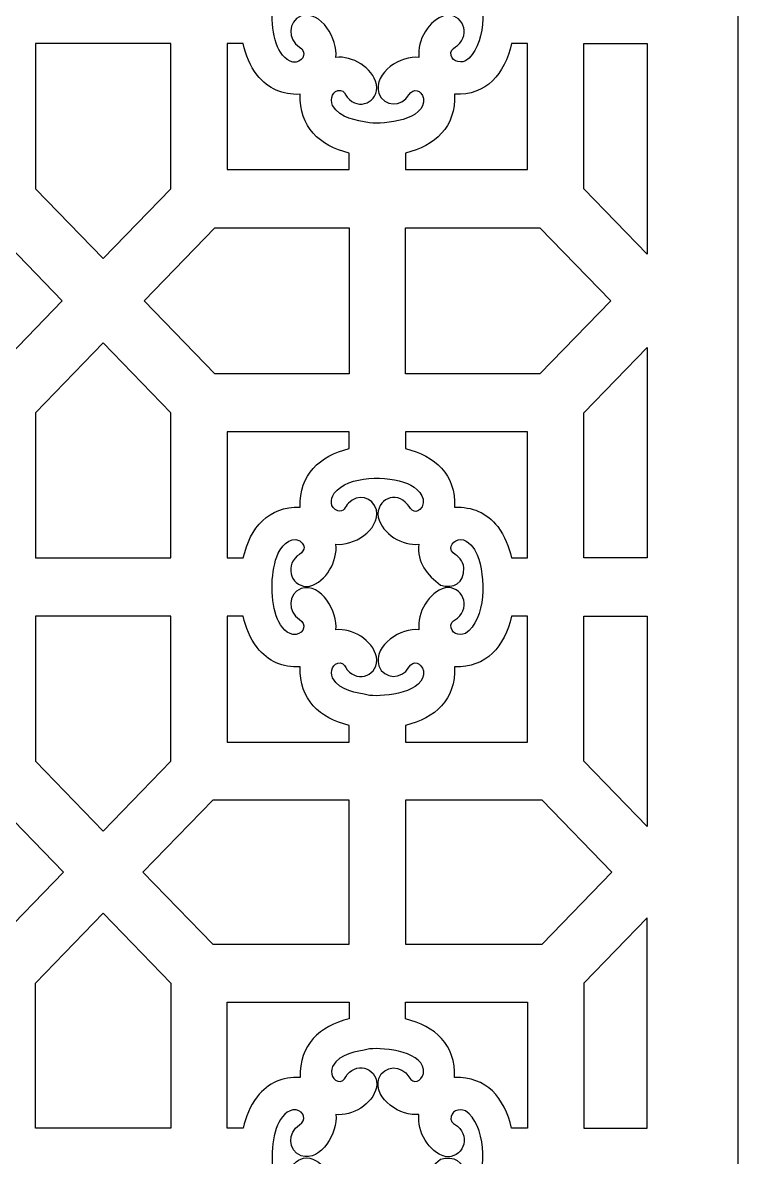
# Model space of a CAD drawing. Header units: centimetres. Extents: x -27 to -21.5, y -9 to 9.
# Drawn here: x -24.596 to -21.521, y 0.003 to 4.882 of the extents above; entities that cross this region are included whole.
import ezdxf

# ---------------------------------------------------------------- set-up
doc = ezdxf.new("R2010")
doc.units = ezdxf.units.CM
doc.header["$MEASUREMENT"] = 0
doc.layers.add('layer 1', color=7, linetype='Continuous')

msp = doc.modelspace()

# ---------------------------------------------------------------- linework, layer by layer
at = {"layer": 'layer 1', "color": 250, "lineweight": 30}
for points, knots in [([(-26.99915, -9.0002), (-26.99915, -9.0002), (-26.99915, 9.00076), (-26.99915, 9.00076), (-26.99915, 9.00076), (-26.99915, 9.00076), (-21.5206, 9.00076), (-21.5206, 9.00076), (-21.5206, 9.00076), (-21.5206, 9.00076), (-21.5206, -9.0002), (-21.5206, -9.0002), (-21.5206, -9.0002), (-21.5206, -9.0002), (-26.99915, -9.0002), (-26.99915, -9.0002)], [0, 0, 0, 0, 0.2, 0.2, 0.2, 0.2, 0.4, 0.4, 0.4, 0.4, 0.6, 0.6, 0.6, 0.6, 1, 1, 1, 1]), ([(-23.50427, 5.04672), (-23.53163, 4.96971), (-23.53222, 4.85409), (-23.50096, 4.77855), (-23.50096, 4.77855), (-23.48702, 4.7472), (-23.45843, 4.70769), (-23.42102, 4.71246), (-23.42102, 4.71246), (-23.38663, 4.72069), (-23.3748, 4.75707), (-23.40626, 4.77694), (-23.40626, 4.77694), (-23.45784, 4.80951), (-23.45793, 4.88631), (-23.40002, 4.91077), (-23.40002, 4.91077), (-23.31176, 4.93667), (-23.24099, 4.80892), (-23.25031, 4.7325), (-23.25031, 4.7325), (-23.18091, 4.74158), (-23.0933, 4.68832), (-23.07511, 4.61656), (-23.07511, 4.61656), (-23.06559, 4.53782), (-23.15279, 4.50194), (-23.20112, 4.56122), (-23.20112, 4.56122), (-23.20944, 4.57385), (-23.21395, 4.58791), (-23.23012, 4.59081), (-23.23012, 4.59081), (-23.2646, 4.59274), (-23.27646, 4.55416), (-23.26483, 4.52634), (-23.26483, 4.52634), (-23.22869, 4.46591), (-23.16679, 4.46535), (-23.10507, 4.45076), (-23.10507, 4.45076), (-23.04165, 4.44391), (-22.86294, 4.46289), (-22.87398, 4.55619), (-22.87398, 4.55619), (-22.88198, 4.59172), (-22.91722, 4.60393), (-22.93646, 4.57142), (-22.93646, 4.57142), (-22.9681, 4.51796), (-23.04253, 4.51852), (-23.06606, 4.57789), (-23.06606, 4.57789), (-23.0911, 4.66887), (-22.96728, 4.7424), (-22.89343, 4.7325), (-22.89343, 4.7325), (-22.90216, 4.80514), (-22.85084, 4.89463), (-22.78115, 4.91344), (-22.78115, 4.91344), (-22.70494, 4.92328), (-22.67014, 4.83321), (-22.72755, 4.78329), (-22.72755, 4.78329), (-22.73979, 4.77471), (-22.75339, 4.77005), (-22.75623, 4.75335), (-22.75623, 4.75335), (-22.75807, 4.71773), (-22.72075, 4.70549), (-22.69377, 4.7175), (-22.69377, 4.7175), (-22.6035, 4.77515), (-22.60543, 4.96473), (-22.64275, 5.05504), (-22.64275, 5.05504), (-22.65587, 5.08454), (-22.68015, 5.11849), (-22.7141, 5.12174), (-22.7141, 5.12174), (-22.74316, 5.12124), (-22.77169, 5.08829), (-22.74682, 5.06321), (-22.74682, 5.06321), (-22.72163, 5.04549), (-22.70505, 5.03366), (-22.69984, 4.99894), (-22.69984, 4.99894), (-22.69773, 4.93216), (-22.74474, 4.90843), (-22.80043, 4.92533), (-22.80043, 4.92533), (-22.8577, 4.96716), (-22.90278, 5.02241), (-22.89343, 5.10106), (-22.89343, 5.10106), (-22.96377, 5.09215), (-23.05041, 5.14497), (-23.0686, 5.21703), (-23.0686, 5.21703), (-23.07812, 5.29577), (-22.99089, 5.33168), (-22.94259, 5.27236), (-22.94259, 5.27236), (-22.92513, 5.24579), (-22.90562, 5.22517), (-22.88005, 5.26173), (-22.88005, 5.26173), (-22.85691, 5.30763), (-22.90656, 5.34609), (-22.94194, 5.36168), (-22.94194, 5.36168), (-23.02844, 5.39703), (-23.19529, 5.39826), (-23.25731, 5.31982), (-23.25731, 5.31982), (-23.27509, 5.29287), (-23.27702, 5.25854), (-23.24251, 5.24433), (-23.24251, 5.24433), (-23.21559, 5.23642), (-23.20985, 5.26164), (-23.19664, 5.27784), (-23.19664, 5.27784), (-23.15648, 5.31818), (-23.09139, 5.30552), (-23.07566, 5.24831), (-23.07566, 5.24831), (-23.06113, 5.16011), (-23.17702, 5.09171), (-23.25031, 5.10106), (-23.25031, 5.10106), (-23.24134, 5.02856), (-23.2931, 4.93889), (-23.36258, 4.92015), (-23.36258, 4.92015), (-23.43883, 4.91033), (-23.47357, 5.00041), (-23.41616, 5.05029), (-23.41616, 5.05029), (-23.39044, 5.06834), (-23.37046, 5.08849), (-23.40588, 5.11488), (-23.40588, 5.11488), (-23.45155, 5.13949), (-23.48936, 5.08553), (-23.50427, 5.04672)], [0, 0, 0, 0, 0.0263158, 0.0263158, 0.0263158, 0.0263158, 0.0526316, 0.0526316, 0.0526316, 0.0526316, 0.0789474, 0.0789474, 0.0789474, 0.0789474, 0.1052632, 0.1052632, 0.1052632, 0.1052632, 0.1315789, 0.1315789, 0.1315789, 0.1315789, 0.1578947, 0.1578947, 0.1578947, 0.1578947, 0.1842105, 0.1842105, 0.1842105, 0.1842105, 0.2105263, 0.2105263, 0.2105263, 0.2105263, 0.2368421, 0.2368421, 0.2368421, 0.2368421, 0.2631579, 0.2631579, 0.2631579, 0.2631579, 0.2894737, 0.2894737, 0.2894737, 0.2894737, 0.3157895, 0.3157895, 0.3157895, 0.3157895, 0.3421053, 0.3421053, 0.3421053, 0.3421053, 0.3684211, 0.3684211, 0.3684211, 0.3684211, 0.3947368, 0.3947368, 0.3947368, 0.3947368, 0.4210526, 0.4210526, 0.4210526, 0.4210526, 0.4473684, 0.4473684, 0.4473684, 0.4473684, 0.4736842, 0.4736842, 0.4736842, 0.4736842, 0.5, 0.5, 0.5, 0.5, 0.5263158, 0.5263158, 0.5263158, 0.5263158, 0.5526316, 0.5526316, 0.5526316, 0.5526316, 0.5789474, 0.5789474, 0.5789474, 0.5789474, 0.6052632, 0.6052632, 0.6052632, 0.6052632, 0.6315789, 0.6315789, 0.6315789, 0.6315789, 0.6578947, 0.6578947, 0.6578947, 0.6578947, 0.6842105, 0.6842105, 0.6842105, 0.6842105, 0.7105263, 0.7105263, 0.7105263, 0.7105263, 0.7368421, 0.7368421, 0.7368421, 0.7368421, 0.7631579, 0.7631579, 0.7631579, 0.7631579, 0.7894737, 0.7894737, 0.7894737, 0.7894737, 0.8157895, 0.8157895, 0.8157895, 0.8157895, 0.8421053, 0.8421053, 0.8421053, 0.8421053, 0.8684211, 0.8684211, 0.8684211, 0.8684211, 0.8947368, 0.8947368, 0.8947368, 0.8947368, 0.9210526, 0.9210526, 0.9210526, 0.9210526, 0.9473684, 0.9473684, 0.9473684, 0.9473684, 1, 1, 1, 1]), ([(-24.54158, 4.79179), (-24.54158, 4.79179), (-23.95939, 4.79179), (-23.95939, 4.79179), (-23.95939, 4.79179), (-23.95939, 4.79179), (-23.95939, 4.168), (-23.95939, 4.168), (-23.95939, 4.168), (-23.95939, 4.168), (-24.25047, 3.86737), (-24.25047, 3.86737), (-24.25047, 3.86737), (-24.25047, 3.86737), (-24.54158, 4.168), (-24.54158, 4.168), (-24.54158, 4.168), (-24.54158, 4.168), (-24.54158, 4.79179), (-24.54158, 4.79179)], [0, 0, 0, 0, 0.1666667, 0.1666667, 0.1666667, 0.1666667, 0.3333333, 0.3333333, 0.3333333, 0.3333333, 0.5, 0.5, 0.5, 0.5, 0.6666667, 0.6666667, 0.6666667, 0.6666667, 1, 1, 1, 1]), ([(-23.71735, 4.79179), (-23.71735, 4.79179), (-23.64857, 4.79179), (-23.64857, 4.79179), (-23.64857, 4.79179), (-23.63673, 4.74167), (-23.61925, 4.69805), (-23.58925, 4.65681), (-23.58925, 4.65681), (-23.53963, 4.59573), (-23.48037, 4.57098), (-23.40397, 4.57382), (-23.40397, 4.57382), (-23.40884, 4.43275), (-23.32011, 4.35251), (-23.19286, 4.32132), (-23.19286, 4.32132), (-23.19286, 4.32132), (-23.19286, 4.25014), (-23.19286, 4.25014), (-23.19286, 4.25014), (-23.19286, 4.25014), (-23.71735, 4.25014), (-23.71735, 4.25014), (-23.71735, 4.25014), (-23.71735, 4.25014), (-23.71735, 4.79179), (-23.71735, 4.79179)], [0, 0, 0, 0, 0.125, 0.125, 0.125, 0.125, 0.25, 0.25, 0.25, 0.25, 0.375, 0.375, 0.375, 0.375, 0.5, 0.5, 0.5, 0.5, 0.625, 0.625, 0.625, 0.625, 0.75, 0.75, 0.75, 0.75, 1, 1, 1, 1]), ([(-22.49529, 4.79179), (-22.49529, 4.79179), (-22.4263, 4.79179), (-22.4263, 4.79179), (-22.4263, 4.79179), (-22.4263, 4.79179), (-22.4263, 4.25014), (-22.4263, 4.25014), (-22.4263, 4.25014), (-22.4263, 4.25014), (-22.95079, 4.25014), (-22.95079, 4.25014), (-22.95079, 4.25014), (-22.95079, 4.25014), (-22.95079, 4.3212), (-22.95079, 4.3212), (-22.95079, 4.3212), (-22.82369, 4.35325), (-22.73484, 4.43237), (-22.73976, 4.57382), (-22.73976, 4.57382), (-22.6032, 4.56878), (-22.52549, 4.66041), (-22.49529, 4.79179)], [0, 0, 0, 0, 0.1428571, 0.1428571, 0.1428571, 0.1428571, 0.2857143, 0.2857143, 0.2857143, 0.2857143, 0.4285714, 0.4285714, 0.4285714, 0.4285714, 0.5714286, 0.5714286, 0.5714286, 0.5714286, 0.7142857, 0.7142857, 0.7142857, 0.7142857, 1, 1, 1, 1]), ([(-21.91193, 4.79179), (-21.91193, 4.79179), (-22.18423, 4.79179), (-22.18423, 4.79179), (-22.18423, 4.79179), (-22.18423, 4.79179), (-22.18423, 4.168), (-22.18423, 4.168), (-22.18423, 4.168), (-22.18423, 4.168), (-21.91193, 3.88676), (-21.91193, 3.88676), (-21.91193, 3.88676), (-21.91193, 3.88676), (-21.91193, 4.79179), (-21.91193, 4.79179)], [0, 0, 0, 0, 0.2, 0.2, 0.2, 0.2, 0.4, 0.4, 0.4, 0.4, 0.6, 0.6, 0.6, 0.6, 1, 1, 1, 1]), ([(-25.30811, 4.00015), (-25.30811, 4.00015), (-25.30811, 3.37165), (-25.30811, 3.37165), (-25.30811, 3.37165), (-25.30811, 3.37165), (-24.73049, 3.37165), (-24.73049, 3.37165), (-24.73049, 3.37165), (-24.73049, 3.37165), (-24.4262, 3.6859), (-24.4262, 3.6859), (-24.4262, 3.6859), (-24.4262, 3.6859), (-24.73049, 4.00015), (-24.73049, 4.00015), (-24.73049, 4.00015), (-24.73049, 4.00015), (-25.30811, 4.00015), (-25.30811, 4.00015)], [0, 0, 0, 0, 0.1666667, 0.1666667, 0.1666667, 0.1666667, 0.3333333, 0.3333333, 0.3333333, 0.3333333, 0.5, 0.5, 0.5, 0.5, 0.6666667, 0.6666667, 0.6666667, 0.6666667, 1, 1, 1, 1]), ([(-23.19286, 3.37165), (-23.19286, 3.37165), (-23.19286, 4.00015), (-23.19286, 4.00015), (-23.19286, 4.00015), (-23.19286, 4.00015), (-23.77048, 4.00015), (-23.77048, 4.00015), (-23.77048, 4.00015), (-23.77048, 4.00015), (-24.07478, 3.6859), (-24.07478, 3.6859), (-24.07478, 3.6859), (-24.07478, 3.6859), (-23.77048, 3.37165), (-23.77048, 3.37165), (-23.77048, 3.37165), (-23.77048, 3.37165), (-23.19286, 3.37165), (-23.19286, 3.37165)], [0, 0, 0, 0, 0.1666667, 0.1666667, 0.1666667, 0.1666667, 0.3333333, 0.3333333, 0.3333333, 0.3333333, 0.5, 0.5, 0.5, 0.5, 0.6666667, 0.6666667, 0.6666667, 0.6666667, 1, 1, 1, 1]), ([(-22.95079, 4.00015), (-22.95079, 4.00015), (-22.95079, 3.37165), (-22.95079, 3.37165), (-22.95079, 3.37165), (-22.95079, 3.37165), (-22.37317, 3.37165), (-22.37317, 3.37165), (-22.37317, 3.37165), (-22.37317, 3.37165), (-22.06888, 3.6859), (-22.06888, 3.6859), (-22.06888, 3.6859), (-22.06888, 3.6859), (-22.37317, 4.00015), (-22.37317, 4.00015), (-22.37317, 4.00015), (-22.37317, 4.00015), (-22.95079, 4.00015), (-22.95079, 4.00015)], [0, 0, 0, 0, 0.1666667, 0.1666667, 0.1666667, 0.1666667, 0.3333333, 0.3333333, 0.3333333, 0.3333333, 0.5, 0.5, 0.5, 0.5, 0.6666667, 0.6666667, 0.6666667, 0.6666667, 1, 1, 1, 1]), ([(-23.95939, 2.58001), (-23.95939, 2.58001), (-24.54158, 2.58001), (-24.54158, 2.58001), (-24.54158, 2.58001), (-24.54158, 2.58001), (-24.54158, 3.20383), (-24.54158, 3.20383), (-24.54158, 3.20383), (-24.54158, 3.20383), (-24.25047, 3.50443), (-24.25047, 3.50443), (-24.25047, 3.50443), (-24.25047, 3.50443), (-23.95939, 3.20383), (-23.95939, 3.20383), (-23.95939, 3.20383), (-23.95939, 3.20383), (-23.95939, 2.58001), (-23.95939, 2.58001)], [0, 0, 0, 0, 0.1666667, 0.1666667, 0.1666667, 0.1666667, 0.3333333, 0.3333333, 0.3333333, 0.3333333, 0.5, 0.5, 0.5, 0.5, 0.6666667, 0.6666667, 0.6666667, 0.6666667, 1, 1, 1, 1]), ([(-21.91193, 3.48504), (-21.91193, 3.48504), (-22.18423, 3.20383), (-22.18423, 3.20383), (-22.18423, 3.20383), (-22.18423, 3.20383), (-22.18423, 2.58001), (-22.18423, 2.58001), (-22.18423, 2.58001), (-22.18423, 2.58001), (-21.91193, 2.58001), (-21.91193, 2.58001), (-21.91193, 2.58001), (-21.91193, 2.58001), (-21.91193, 3.48504), (-21.91193, 3.48504)], [0, 0, 0, 0, 0.2, 0.2, 0.2, 0.2, 0.4, 0.4, 0.4, 0.4, 0.6, 0.6, 0.6, 0.6, 1, 1, 1, 1]), ([(-23.6486, 2.58001), (-23.6486, 2.58001), (-23.71735, 2.58001), (-23.71735, 2.58001), (-23.71735, 2.58001), (-23.71735, 2.58001), (-23.71735, 3.12166), (-23.71735, 3.12166), (-23.71735, 3.12166), (-23.71735, 3.12166), (-23.19286, 3.12166), (-23.19286, 3.12166), (-23.19286, 3.12166), (-23.19286, 3.12166), (-23.19286, 3.05063), (-23.19286, 3.05063), (-23.19286, 3.05063), (-23.31988, 3.01861), (-23.40887, 2.93932), (-23.40397, 2.79798), (-23.40397, 2.79798), (-23.5408, 2.80308), (-23.61793, 2.7113), (-23.6486, 2.58001)], [0, 0, 0, 0, 0.1428571, 0.1428571, 0.1428571, 0.1428571, 0.2857143, 0.2857143, 0.2857143, 0.2857143, 0.4285714, 0.4285714, 0.4285714, 0.4285714, 0.5714286, 0.5714286, 0.5714286, 0.5714286, 0.7142857, 0.7142857, 0.7142857, 0.7142857, 1, 1, 1, 1]), ([(-22.4263, 2.58001), (-22.4263, 2.58001), (-22.49514, 2.58001), (-22.49514, 2.58001), (-22.49514, 2.58001), (-22.50698, 2.6301), (-22.5244, 2.67352), (-22.55428, 2.71473), (-22.55428, 2.71473), (-22.60393, 2.77601), (-22.66325, 2.80082), (-22.73976, 2.79798), (-22.73976, 2.79798), (-22.73484, 2.939), (-22.82363, 3.01929), (-22.95079, 3.05045), (-22.95079, 3.05045), (-22.95079, 3.05045), (-22.95079, 3.12166), (-22.95079, 3.12166), (-22.95079, 3.12166), (-22.95079, 3.12166), (-22.4263, 3.12166), (-22.4263, 3.12166), (-22.4263, 3.12166), (-22.4263, 3.12166), (-22.4263, 2.58001), (-22.4263, 2.58001)], [0, 0, 0, 0, 0.125, 0.125, 0.125, 0.125, 0.25, 0.25, 0.25, 0.25, 0.375, 0.375, 0.375, 0.375, 0.5, 0.5, 0.5, 0.5, 0.625, 0.625, 0.625, 0.625, 0.75, 0.75, 0.75, 0.75, 1, 1, 1, 1]), ([(-23.50427, 2.58496), (-23.53163, 2.50795), (-23.53222, 2.39234), (-23.50096, 2.31676), (-23.50096, 2.31676), (-23.48702, 2.28542), (-23.45843, 2.2459), (-23.42102, 2.25068), (-23.42102, 2.25068), (-23.38663, 2.25891), (-23.3748, 2.29532), (-23.40626, 2.31518), (-23.40626, 2.31518), (-23.45784, 2.34775), (-23.45793, 2.42453), (-23.40002, 2.44902), (-23.40002, 2.44902), (-23.31176, 2.47491), (-23.24099, 2.34714), (-23.25031, 2.27074), (-23.25031, 2.27074), (-23.18091, 2.27979), (-23.0933, 2.22657), (-23.07511, 2.1548), (-23.07511, 2.1548), (-23.06559, 2.07606), (-23.15279, 2.04018), (-23.20112, 2.09944), (-23.20112, 2.09944), (-23.20944, 2.11209), (-23.21395, 2.12612), (-23.23012, 2.12905), (-23.23012, 2.12905), (-23.2646, 2.13096), (-23.27646, 2.09238), (-23.26483, 2.06455), (-23.26483, 2.06455), (-23.22869, 2.00415), (-23.16679, 2.00356), (-23.10507, 1.989), (-23.10507, 1.989), (-23.04165, 1.98215), (-22.86294, 2.0011), (-22.87398, 2.09443), (-22.87398, 2.09443), (-22.88198, 2.12993), (-22.91722, 2.14215), (-22.93646, 2.10966), (-22.93646, 2.10966), (-22.9681, 2.05617), (-23.04253, 2.05673), (-23.06606, 2.11613), (-23.06606, 2.11613), (-23.0911, 2.20712), (-22.96728, 2.28064), (-22.89343, 2.27074), (-22.89343, 2.27074), (-22.90216, 2.34336), (-22.85084, 2.43285), (-22.78115, 2.45165), (-22.78115, 2.45165), (-22.70494, 2.4615), (-22.67014, 2.37145), (-22.72755, 2.32151), (-22.72755, 2.32151), (-22.73979, 2.31295), (-22.75339, 2.30827), (-22.75623, 2.29157), (-22.75623, 2.29157), (-22.75807, 2.25598), (-22.72075, 2.2437), (-22.69377, 2.25571), (-22.69377, 2.25571), (-22.6035, 2.31339), (-22.60543, 2.50294), (-22.64275, 2.59328), (-22.64275, 2.59328), (-22.65587, 2.62275), (-22.68015, 2.65673), (-22.7141, 2.65995), (-22.7141, 2.65995), (-22.74316, 2.65948), (-22.77169, 2.62653), (-22.74682, 2.60146), (-22.74682, 2.60146), (-22.72163, 2.5837), (-22.70505, 2.57187), (-22.69984, 2.53716), (-22.69984, 2.53716), (-22.69773, 2.47037), (-22.74474, 2.44667), (-22.80043, 2.46357), (-22.80043, 2.46357), (-22.8577, 2.5054), (-22.90278, 2.56065), (-22.89343, 2.6393), (-22.89343, 2.6393), (-22.96377, 2.6304), (-23.05041, 2.68318), (-23.0686, 2.75524), (-23.0686, 2.75524), (-23.07812, 2.83398), (-22.99089, 2.86992), (-22.94259, 2.81058), (-22.94259, 2.81058), (-22.92513, 2.78401), (-22.90562, 2.76341), (-22.88005, 2.79994), (-22.88005, 2.79994), (-22.85691, 2.84587), (-22.90656, 2.88431), (-22.94194, 2.89989), (-22.94194, 2.89989), (-23.02844, 2.93525), (-23.19529, 2.93648), (-23.25731, 2.85806), (-23.25731, 2.85806), (-23.27509, 2.83108), (-23.27702, 2.79678), (-23.24251, 2.78254), (-23.24251, 2.78254), (-23.21559, 2.77463), (-23.20985, 2.79988), (-23.19664, 2.81608), (-23.19664, 2.81608), (-23.15648, 2.85642), (-23.09139, 2.84376), (-23.07566, 2.78653), (-23.07566, 2.78653), (-23.06113, 2.69833), (-23.17702, 2.62996), (-23.25031, 2.6393), (-23.25031, 2.6393), (-23.24134, 2.5668), (-23.2931, 2.47711), (-23.36258, 2.45839), (-23.36258, 2.45839), (-23.43883, 2.44855), (-23.47357, 2.53862), (-23.41616, 2.58851), (-23.41616, 2.58851), (-23.39044, 2.60655), (-23.37046, 2.62671), (-23.40588, 2.6531), (-23.40588, 2.6531), (-23.45155, 2.6777), (-23.48936, 2.62375), (-23.50427, 2.58496)], [0, 0, 0, 0, 0.0263158, 0.0263158, 0.0263158, 0.0263158, 0.0526316, 0.0526316, 0.0526316, 0.0526316, 0.0789474, 0.0789474, 0.0789474, 0.0789474, 0.1052632, 0.1052632, 0.1052632, 0.1052632, 0.1315789, 0.1315789, 0.1315789, 0.1315789, 0.1578947, 0.1578947, 0.1578947, 0.1578947, 0.1842105, 0.1842105, 0.1842105, 0.1842105, 0.2105263, 0.2105263, 0.2105263, 0.2105263, 0.2368421, 0.2368421, 0.2368421, 0.2368421, 0.2631579, 0.2631579, 0.2631579, 0.2631579, 0.2894737, 0.2894737, 0.2894737, 0.2894737, 0.3157895, 0.3157895, 0.3157895, 0.3157895, 0.3421053, 0.3421053, 0.3421053, 0.3421053, 0.3684211, 0.3684211, 0.3684211, 0.3684211, 0.3947368, 0.3947368, 0.3947368, 0.3947368, 0.4210526, 0.4210526, 0.4210526, 0.4210526, 0.4473684, 0.4473684, 0.4473684, 0.4473684, 0.4736842, 0.4736842, 0.4736842, 0.4736842, 0.5, 0.5, 0.5, 0.5, 0.5263158, 0.5263158, 0.5263158, 0.5263158, 0.5526316, 0.5526316, 0.5526316, 0.5526316, 0.5789474, 0.5789474, 0.5789474, 0.5789474, 0.6052632, 0.6052632, 0.6052632, 0.6052632, 0.6315789, 0.6315789, 0.6315789, 0.6315789, 0.6578947, 0.6578947, 0.6578947, 0.6578947, 0.6842105, 0.6842105, 0.6842105, 0.6842105, 0.7105263, 0.7105263, 0.7105263, 0.7105263, 0.7368421, 0.7368421, 0.7368421, 0.7368421, 0.7631579, 0.7631579, 0.7631579, 0.7631579, 0.7894737, 0.7894737, 0.7894737, 0.7894737, 0.8157895, 0.8157895, 0.8157895, 0.8157895, 0.8421053, 0.8421053, 0.8421053, 0.8421053, 0.8684211, 0.8684211, 0.8684211, 0.8684211, 0.8947368, 0.8947368, 0.8947368, 0.8947368, 0.9210526, 0.9210526, 0.9210526, 0.9210526, 0.9473684, 0.9473684, 0.9473684, 0.9473684, 1, 1, 1, 1]), ([(-24.54158, 2.33), (-24.54158, 2.33), (-23.95939, 2.33), (-23.95939, 2.33), (-23.95939, 2.33), (-23.95939, 2.33), (-23.95939, 1.70621), (-23.95939, 1.70621), (-23.95939, 1.70621), (-23.95939, 1.70621), (-24.25047, 1.40561), (-24.25047, 1.40561), (-24.25047, 1.40561), (-24.25047, 1.40561), (-24.54158, 1.70621), (-24.54158, 1.70621), (-24.54158, 1.70621), (-24.54158, 1.70621), (-24.54158, 2.33), (-24.54158, 2.33)], [0, 0, 0, 0, 0.1666667, 0.1666667, 0.1666667, 0.1666667, 0.3333333, 0.3333333, 0.3333333, 0.3333333, 0.5, 0.5, 0.5, 0.5, 0.6666667, 0.6666667, 0.6666667, 0.6666667, 1, 1, 1, 1]), ([(-23.71735, 2.33), (-23.71735, 2.33), (-23.64857, 2.33), (-23.64857, 2.33), (-23.64857, 2.33), (-23.63673, 2.27988), (-23.61925, 2.23629), (-23.58925, 2.19505), (-23.58925, 2.19505), (-23.53963, 2.13394), (-23.48037, 2.10922), (-23.40397, 2.11203), (-23.40397, 2.11203), (-23.40884, 1.97099), (-23.32011, 1.89073), (-23.19286, 1.85956), (-23.19286, 1.85956), (-23.19286, 1.85956), (-23.19286, 1.78838), (-23.19286, 1.78838), (-23.19286, 1.78838), (-23.19286, 1.78838), (-23.71735, 1.78838), (-23.71735, 1.78838), (-23.71735, 1.78838), (-23.71735, 1.78838), (-23.71735, 2.33), (-23.71735, 2.33)], [0, 0, 0, 0, 0.125, 0.125, 0.125, 0.125, 0.25, 0.25, 0.25, 0.25, 0.375, 0.375, 0.375, 0.375, 0.5, 0.5, 0.5, 0.5, 0.625, 0.625, 0.625, 0.625, 0.75, 0.75, 0.75, 0.75, 1, 1, 1, 1]), ([(-22.49529, 2.33), (-22.49529, 2.33), (-22.4263, 2.33), (-22.4263, 2.33), (-22.4263, 2.33), (-22.4263, 2.33), (-22.4263, 1.78838), (-22.4263, 1.78838), (-22.4263, 1.78838), (-22.4263, 1.78838), (-22.95079, 1.78838), (-22.95079, 1.78838), (-22.95079, 1.78838), (-22.95079, 1.78838), (-22.95079, 1.85941), (-22.95079, 1.85941), (-22.95079, 1.85941), (-22.82369, 1.89146), (-22.73484, 1.97058), (-22.73976, 2.11203), (-22.73976, 2.11203), (-22.6032, 2.107), (-22.52549, 2.19862), (-22.49529, 2.33)], [0, 0, 0, 0, 0.1428571, 0.1428571, 0.1428571, 0.1428571, 0.2857143, 0.2857143, 0.2857143, 0.2857143, 0.4285714, 0.4285714, 0.4285714, 0.4285714, 0.5714286, 0.5714286, 0.5714286, 0.5714286, 0.7142857, 0.7142857, 0.7142857, 0.7142857, 1, 1, 1, 1]), ([(-21.91193, 2.33), (-21.91193, 2.33), (-22.18423, 2.33), (-22.18423, 2.33), (-22.18423, 2.33), (-22.18423, 2.33), (-22.18423, 1.70621), (-22.18423, 1.70621), (-22.18423, 1.70621), (-22.18423, 1.70621), (-21.91193, 1.42497), (-21.91193, 1.42497), (-21.91193, 1.42497), (-21.91193, 1.42497), (-21.91193, 2.33), (-21.91193, 2.33)], [0, 0, 0, 0, 0.2, 0.2, 0.2, 0.2, 0.4, 0.4, 0.4, 0.4, 0.6, 0.6, 0.6, 0.6, 1, 1, 1, 1]), ([(-24.42166, 1.22883), (-24.42166, 1.22883), (-24.42166, 1.22883), (-24.42166, 1.22883), (-24.42166, 1.22883), (-24.42166, 1.22883), (-24.72138, 0.91926), (-24.72138, 0.91926), (-24.72138, 0.91926), (-24.72138, 0.91926), (-25.30811, 0.91926), (-25.30811, 0.91926), (-25.30811, 0.91926), (-25.30811, 0.91926), (-25.30811, 1.22883), (-25.30811, 1.22883), (-25.30811, 1.22883), (-25.30811, 1.22883), (-25.30811, 1.22883), (-25.30811, 1.22883), (-25.30811, 1.22883), (-25.30811, 1.22883), (-25.30811, 1.53837), (-25.30811, 1.53837), (-25.30811, 1.53837), (-25.30811, 1.53837), (-24.72138, 1.53837), (-24.72138, 1.53837), (-24.72138, 1.53837), (-24.72138, 1.53837), (-24.42166, 1.22883), (-24.42166, 1.22883), (-24.42166, 1.22883), (-24.42166, 1.22883), (-24.42166, 1.22883), (-24.42166, 1.22883), (-24.42166, 1.22883), (-24.42166, 1.22883), (-24.42166, 1.22883), (-24.42166, 1.22883), (-24.42166, 1.22883), (-24.42166, 1.22883), (-24.42166, 1.22883), (-24.42166, 1.22883)], [0, 0, 0, 0, 0.0833333, 0.0833333, 0.0833333, 0.0833333, 0.1666667, 0.1666667, 0.1666667, 0.1666667, 0.25, 0.25, 0.25, 0.25, 0.3333333, 0.3333333, 0.3333333, 0.3333333, 0.4166667, 0.4166667, 0.4166667, 0.4166667, 0.5, 0.5, 0.5, 0.5, 0.5833333, 0.5833333, 0.5833333, 0.5833333, 0.6666667, 0.6666667, 0.6666667, 0.6666667, 0.75, 0.75, 0.75, 0.75, 0.8333333, 0.8333333, 0.8333333, 0.8333333, 1, 1, 1, 1]), ([(-24.07932, 1.22883), (-24.07932, 1.22883), (-24.07932, 1.22883), (-24.07932, 1.22883), (-24.07932, 1.22883), (-24.07932, 1.22883), (-24.07932, 1.22883), (-24.07932, 1.22883), (-24.07932, 1.22883), (-24.07932, 1.22883), (-24.07932, 1.22883), (-24.07932, 1.22883), (-24.07932, 1.22883), (-24.07932, 1.22883), (-24.07932, 1.22883), (-24.07932, 1.22883), (-24.07932, 1.22883), (-24.07932, 1.22883), (-23.77957, 1.53837), (-23.77957, 1.53837), (-23.77957, 1.53837), (-23.77957, 1.53837), (-23.19286, 1.53837), (-23.19286, 1.53837), (-23.19286, 1.53837), (-23.19286, 1.53837), (-23.19286, 1.22883), (-23.19286, 1.22883), (-23.19286, 1.22883), (-23.19286, 1.22883), (-23.19286, 1.22883), (-23.19286, 1.22883), (-23.19286, 1.22883), (-23.19286, 1.22883), (-23.19286, 0.91926), (-23.19286, 0.91926), (-23.19286, 0.91926), (-23.19286, 0.91926), (-23.77957, 0.91926), (-23.77957, 0.91926), (-23.77957, 0.91926), (-23.77957, 0.91926), (-24.07932, 1.22883), (-24.07932, 1.22883)], [0, 0, 0, 0, 0.0833333, 0.0833333, 0.0833333, 0.0833333, 0.1666667, 0.1666667, 0.1666667, 0.1666667, 0.25, 0.25, 0.25, 0.25, 0.3333333, 0.3333333, 0.3333333, 0.3333333, 0.4166667, 0.4166667, 0.4166667, 0.4166667, 0.5, 0.5, 0.5, 0.5, 0.5833333, 0.5833333, 0.5833333, 0.5833333, 0.6666667, 0.6666667, 0.6666667, 0.6666667, 0.75, 0.75, 0.75, 0.75, 0.8333333, 0.8333333, 0.8333333, 0.8333333, 1, 1, 1, 1]), ([(-22.95079, 1.22883), (-22.95079, 1.22883), (-22.95079, 1.53837), (-22.95079, 1.53837), (-22.95079, 1.53837), (-22.95079, 1.53837), (-22.36406, 1.53837), (-22.36406, 1.53837), (-22.36406, 1.53837), (-22.36406, 1.53837), (-22.06433, 1.22883), (-22.06433, 1.22883), (-22.06433, 1.22883), (-22.06433, 1.22883), (-22.36406, 0.91926), (-22.36406, 0.91926), (-22.36406, 0.91926), (-22.36406, 0.91926), (-22.95079, 0.91926), (-22.95079, 0.91926), (-22.95079, 0.91926), (-22.95079, 0.91926), (-22.95079, 1.22883), (-22.95079, 1.22883), (-22.95079, 1.22883), (-22.95079, 1.22883), (-22.95079, 1.22883), (-22.95079, 1.22883)], [0, 0, 0, 0, 0.125, 0.125, 0.125, 0.125, 0.25, 0.25, 0.25, 0.25, 0.375, 0.375, 0.375, 0.375, 0.5, 0.5, 0.5, 0.5, 0.625, 0.625, 0.625, 0.625, 0.75, 0.75, 0.75, 0.75, 1, 1, 1, 1]), ([(-24.54158, 0.12763), (-24.54158, 0.12763), (-23.95939, 0.12763), (-23.95939, 0.12763), (-23.95939, 0.12763), (-23.95939, 0.12763), (-23.95939, 0.75145), (-23.95939, 0.75145), (-23.95939, 0.75145), (-23.95939, 0.75145), (-24.25047, 1.05205), (-24.25047, 1.05205), (-24.25047, 1.05205), (-24.25047, 1.05205), (-24.54158, 0.75145), (-24.54158, 0.75145), (-24.54158, 0.75145), (-24.54158, 0.75145), (-24.54158, 0.12763), (-24.54158, 0.12763)], [0, 0, 0, 0, 0.1666667, 0.1666667, 0.1666667, 0.1666667, 0.3333333, 0.3333333, 0.3333333, 0.3333333, 0.5, 0.5, 0.5, 0.5, 0.6666667, 0.6666667, 0.6666667, 0.6666667, 1, 1, 1, 1]), ([(-21.91193, 0.12763), (-21.91193, 0.12763), (-22.18423, 0.12763), (-22.18423, 0.12763), (-22.18423, 0.12763), (-22.18423, 0.12763), (-22.18423, 0.75145), (-22.18423, 0.75145), (-22.18423, 0.75145), (-22.18423, 0.75145), (-21.91193, 1.03269), (-21.91193, 1.03269), (-21.91193, 1.03269), (-21.91193, 1.03269), (-21.91193, 0.12763), (-21.91193, 0.12763)], [0, 0, 0, 0, 0.2, 0.2, 0.2, 0.2, 0.4, 0.4, 0.4, 0.4, 0.6, 0.6, 0.6, 0.6, 1, 1, 1, 1]), ([(-23.71735, 0.12763), (-23.71735, 0.12763), (-23.64857, 0.12763), (-23.64857, 0.12763), (-23.64857, 0.12763), (-23.63673, 0.17775), (-23.61925, 0.22137), (-23.58925, 0.26261), (-23.58925, 0.26261), (-23.53963, 0.32369), (-23.48037, 0.34844), (-23.40397, 0.34563), (-23.40397, 0.34563), (-23.40884, 0.48667), (-23.32011, 0.5669), (-23.19286, 0.5981), (-23.19286, 0.5981), (-23.19286, 0.5981), (-23.19286, 0.66928), (-23.19286, 0.66928), (-23.19286, 0.66928), (-23.19286, 0.66928), (-23.71735, 0.66928), (-23.71735, 0.66928), (-23.71735, 0.66928), (-23.71735, 0.66928), (-23.71735, 0.12763), (-23.71735, 0.12763)], [0, 0, 0, 0, 0.125, 0.125, 0.125, 0.125, 0.25, 0.25, 0.25, 0.25, 0.375, 0.375, 0.375, 0.375, 0.5, 0.5, 0.5, 0.5, 0.625, 0.625, 0.625, 0.625, 0.75, 0.75, 0.75, 0.75, 1, 1, 1, 1]), ([(-22.49529, 0.12763), (-22.49529, 0.12763), (-22.4263, 0.12763), (-22.4263, 0.12763), (-22.4263, 0.12763), (-22.4263, 0.12763), (-22.4263, 0.66928), (-22.4263, 0.66928), (-22.4263, 0.66928), (-22.4263, 0.66928), (-22.95079, 0.66928), (-22.95079, 0.66928), (-22.95079, 0.66928), (-22.95079, 0.66928), (-22.95079, 0.59822), (-22.95079, 0.59822), (-22.95079, 0.59822), (-22.82369, 0.56617), (-22.73484, 0.48705), (-22.73976, 0.34563), (-22.73976, 0.34563), (-22.6032, 0.35064), (-22.52549, 0.25904), (-22.49529, 0.12763)], [0, 0, 0, 0, 0.1428571, 0.1428571, 0.1428571, 0.1428571, 0.2857143, 0.2857143, 0.2857143, 0.2857143, 0.4285714, 0.4285714, 0.4285714, 0.4285714, 0.5714286, 0.5714286, 0.5714286, 0.5714286, 0.7142857, 0.7142857, 0.7142857, 0.7142857, 1, 1, 1, 1]), ([(-23.50427, -0.1273), (-23.53163, -0.05029), (-23.53222, 0.06532), (-23.50096, 0.1409), (-23.50096, 0.1409), (-23.48702, 0.17224), (-23.45843, 0.21173), (-23.42102, 0.20698), (-23.42102, 0.20698), (-23.38663, 0.19875), (-23.3748, 0.16234), (-23.40626, 0.14248), (-23.40626, 0.14248), (-23.45784, 0.10991), (-23.45793, 0.03313), (-23.40002, 0.00864), (-23.40002, 0.00864), (-23.31176, -0.01725), (-23.24099, 0.11049), (-23.25031, 0.18692), (-23.25031, 0.18692), (-23.18091, 0.17784), (-23.0933, 0.23109), (-23.07511, 0.30286), (-23.07511, 0.30286), (-23.06559, 0.3816), (-23.15279, 0.41748), (-23.20112, 0.35822), (-23.20112, 0.35822), (-23.20944, 0.34557), (-23.21395, 0.33154), (-23.23012, 0.32861), (-23.23012, 0.32861), (-23.2646, 0.32667), (-23.27646, 0.36528), (-23.26483, 0.39311), (-23.26483, 0.39311), (-23.22869, 0.45351), (-23.16679, 0.45407), (-23.10507, 0.46866), (-23.10507, 0.46866), (-23.04165, 0.47551), (-22.86294, 0.45653), (-22.87398, 0.36323), (-22.87398, 0.36323), (-22.88198, 0.32773), (-22.91722, 0.31548), (-22.93646, 0.348), (-22.93646, 0.348), (-22.9681, 0.40149), (-23.04253, 0.40093), (-23.06606, 0.34153), (-23.06606, 0.34153), (-23.0911, 0.25054), (-22.96728, 0.17702), (-22.89343, 0.18692), (-22.89343, 0.18692), (-22.90216, 0.1143), (-22.85084, 0.02481), (-22.78115, 0.00601), (-22.78115, 0.00601), (-22.70494, -0.00384), (-22.67014, 0.08621), (-22.72755, 0.13612), (-22.72755, 0.13612), (-22.73979, 0.14471), (-22.75339, 0.14937), (-22.75623, 0.16609), (-22.75623, 0.16609), (-22.75807, 0.20168), (-22.72075, 0.21393), (-22.69377, 0.20195), (-22.69377, 0.20195), (-22.6035, 0.14427), (-22.60543, -0.04528), (-22.64275, -0.13562), (-22.64275, -0.13562), (-22.65587, -0.16509), (-22.68015, -0.19907), (-22.7141, -0.20229), (-22.7141, -0.20229), (-22.74316, -0.20185), (-22.77169, -0.16887), (-22.74682, -0.1438), (-22.74682, -0.1438), (-22.72163, -0.12604), (-22.70505, -0.11424), (-22.69984, -0.0795), (-22.69984, -0.0795), (-22.69773, -0.01271), (-22.74474, 0.01099), (-22.80043, -0.00592), (-22.80043, -0.00592), (-22.8577, -0.04777), (-22.90278, -0.10299), (-22.89343, -0.18164), (-22.89343, -0.18164), (-22.96377, -0.17274), (-23.05041, -0.22552), (-23.0686, -0.29758), (-23.0686, -0.29758), (-23.07812, -0.37632), (-22.99089, -0.41226), (-22.94259, -0.35295), (-22.94259, -0.35295), (-22.92513, -0.32638), (-22.90562, -0.30576), (-22.88005, -0.34228), (-22.88005, -0.34228), (-22.85691, -0.38821), (-22.90656, -0.42665), (-22.94194, -0.44226), (-22.94194, -0.44226), (-23.02844, -0.47759), (-23.19529, -0.47882), (-23.25731, -0.4004), (-23.25731, -0.4004), (-23.27509, -0.37345), (-23.27702, -0.33912), (-23.24251, -0.32491), (-23.24251, -0.32491), (-23.21559, -0.31697), (-23.20985, -0.34222), (-23.19664, -0.35842), (-23.19664, -0.35842), (-23.15648, -0.39876), (-23.09139, -0.38611), (-23.07566, -0.32887), (-23.07566, -0.32887), (-23.06113, -0.2407), (-23.17702, -0.1723), (-23.25031, -0.18164), (-23.25031, -0.18164), (-23.24134, -0.10914), (-23.2931, -0.01945), (-23.36258, -0.00073), (-23.36258, -0.00073), (-23.43883, 0.00911), (-23.47357, -0.08096), (-23.41616, -0.13088), (-23.41616, -0.13088), (-23.39044, -0.14889), (-23.37046, -0.16908), (-23.40588, -0.19544), (-23.40588, -0.19544), (-23.45155, -0.22004), (-23.48936, -0.16612), (-23.50427, -0.1273)], [0, 0, 0, 0, 0.0263158, 0.0263158, 0.0263158, 0.0263158, 0.0526316, 0.0526316, 0.0526316, 0.0526316, 0.0789474, 0.0789474, 0.0789474, 0.0789474, 0.1052632, 0.1052632, 0.1052632, 0.1052632, 0.1315789, 0.1315789, 0.1315789, 0.1315789, 0.1578947, 0.1578947, 0.1578947, 0.1578947, 0.1842105, 0.1842105, 0.1842105, 0.1842105, 0.2105263, 0.2105263, 0.2105263, 0.2105263, 0.2368421, 0.2368421, 0.2368421, 0.2368421, 0.2631579, 0.2631579, 0.2631579, 0.2631579, 0.2894737, 0.2894737, 0.2894737, 0.2894737, 0.3157895, 0.3157895, 0.3157895, 0.3157895, 0.3421053, 0.3421053, 0.3421053, 0.3421053, 0.3684211, 0.3684211, 0.3684211, 0.3684211, 0.3947368, 0.3947368, 0.3947368, 0.3947368, 0.4210526, 0.4210526, 0.4210526, 0.4210526, 0.4473684, 0.4473684, 0.4473684, 0.4473684, 0.4736842, 0.4736842, 0.4736842, 0.4736842, 0.5, 0.5, 0.5, 0.5, 0.5263158, 0.5263158, 0.5263158, 0.5263158, 0.5526316, 0.5526316, 0.5526316, 0.5526316, 0.5789474, 0.5789474, 0.5789474, 0.5789474, 0.6052632, 0.6052632, 0.6052632, 0.6052632, 0.6315789, 0.6315789, 0.6315789, 0.6315789, 0.6578947, 0.6578947, 0.6578947, 0.6578947, 0.6842105, 0.6842105, 0.6842105, 0.6842105, 0.7105263, 0.7105263, 0.7105263, 0.7105263, 0.7368421, 0.7368421, 0.7368421, 0.7368421, 0.7631579, 0.7631579, 0.7631579, 0.7631579, 0.7894737, 0.7894737, 0.7894737, 0.7894737, 0.8157895, 0.8157895, 0.8157895, 0.8157895, 0.8421053, 0.8421053, 0.8421053, 0.8421053, 0.8684211, 0.8684211, 0.8684211, 0.8684211, 0.8947368, 0.8947368, 0.8947368, 0.8947368, 0.9210526, 0.9210526, 0.9210526, 0.9210526, 0.9473684, 0.9473684, 0.9473684, 0.9473684, 1, 1, 1, 1])]:
    msp.add_open_spline(points, degree=3, knots=knots, dxfattribs=at)

doc.saveas('drawing.dxf')
